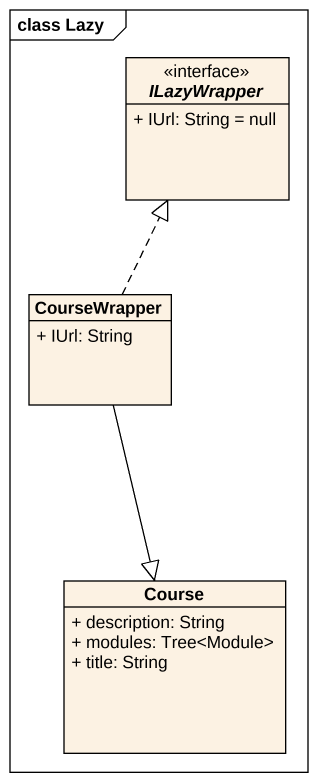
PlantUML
@startuml
mainframe class Lazy
hide circle
hide empty members
skinparam classAttributeIconSize 0
interface ILazyWrapper {
  + IUrl: String = null
}
class CourseWrapper {
  + IUrl: String
}
class Course {
  + description: String
  + modules: Tree<Module>
  + title: String
}
CourseWrapper .up.|> ILazyWrapper
CourseWrapper --|> Course
@enduml
